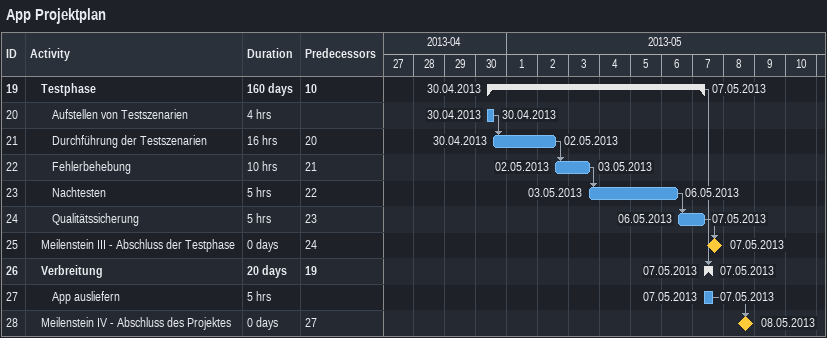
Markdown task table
App Projektplan

| ID | Level | Task | Duration | Start | Finish | Predecessors |
|---|---|---|---|---|---|---|
| 19 | 2 | **Testphase** | 160d | 2013-04-30 | 2013-05-07 | 10 |
| 20 | 3 | Aufstellen von Testszenarien | 4h | 2013-04-30 | 2013-04-30 |  |
| 21 | 3 | Durchführung der Testszenarien | 16h | 2013-04-30 | 2013-05-02 | 20 |
| 22 | 3 | Fehlerbehebung | 10h | 2013-05-02 | 2013-05-03 | 21 |
| 23 | 3 | Nachtesten | 5h | 2013-05-03 | 2013-05-06 | 22 |
| 24 | 3 | Qualitätssicherung | 5h | 2013-05-06 | 2013-05-07 | 23 |
| 25 | 2 | Meilenstein III - Abschluss der Testphase | 0d | 2013-05-07 | 2013-05-07 | 24 |
| 26 | 2 | **Verbreitung** | 20d | 2013-05-07 | 2013-05-07 | 19 |
| 27 | 3 | App ausliefern | 5h | 2013-05-07 | 2013-05-07 |  |
| 28 | 2 | Meilenstein IV - Abschluss des Projektes | 0d | 2013-05-08 | 2013-05-08 | 27 |
